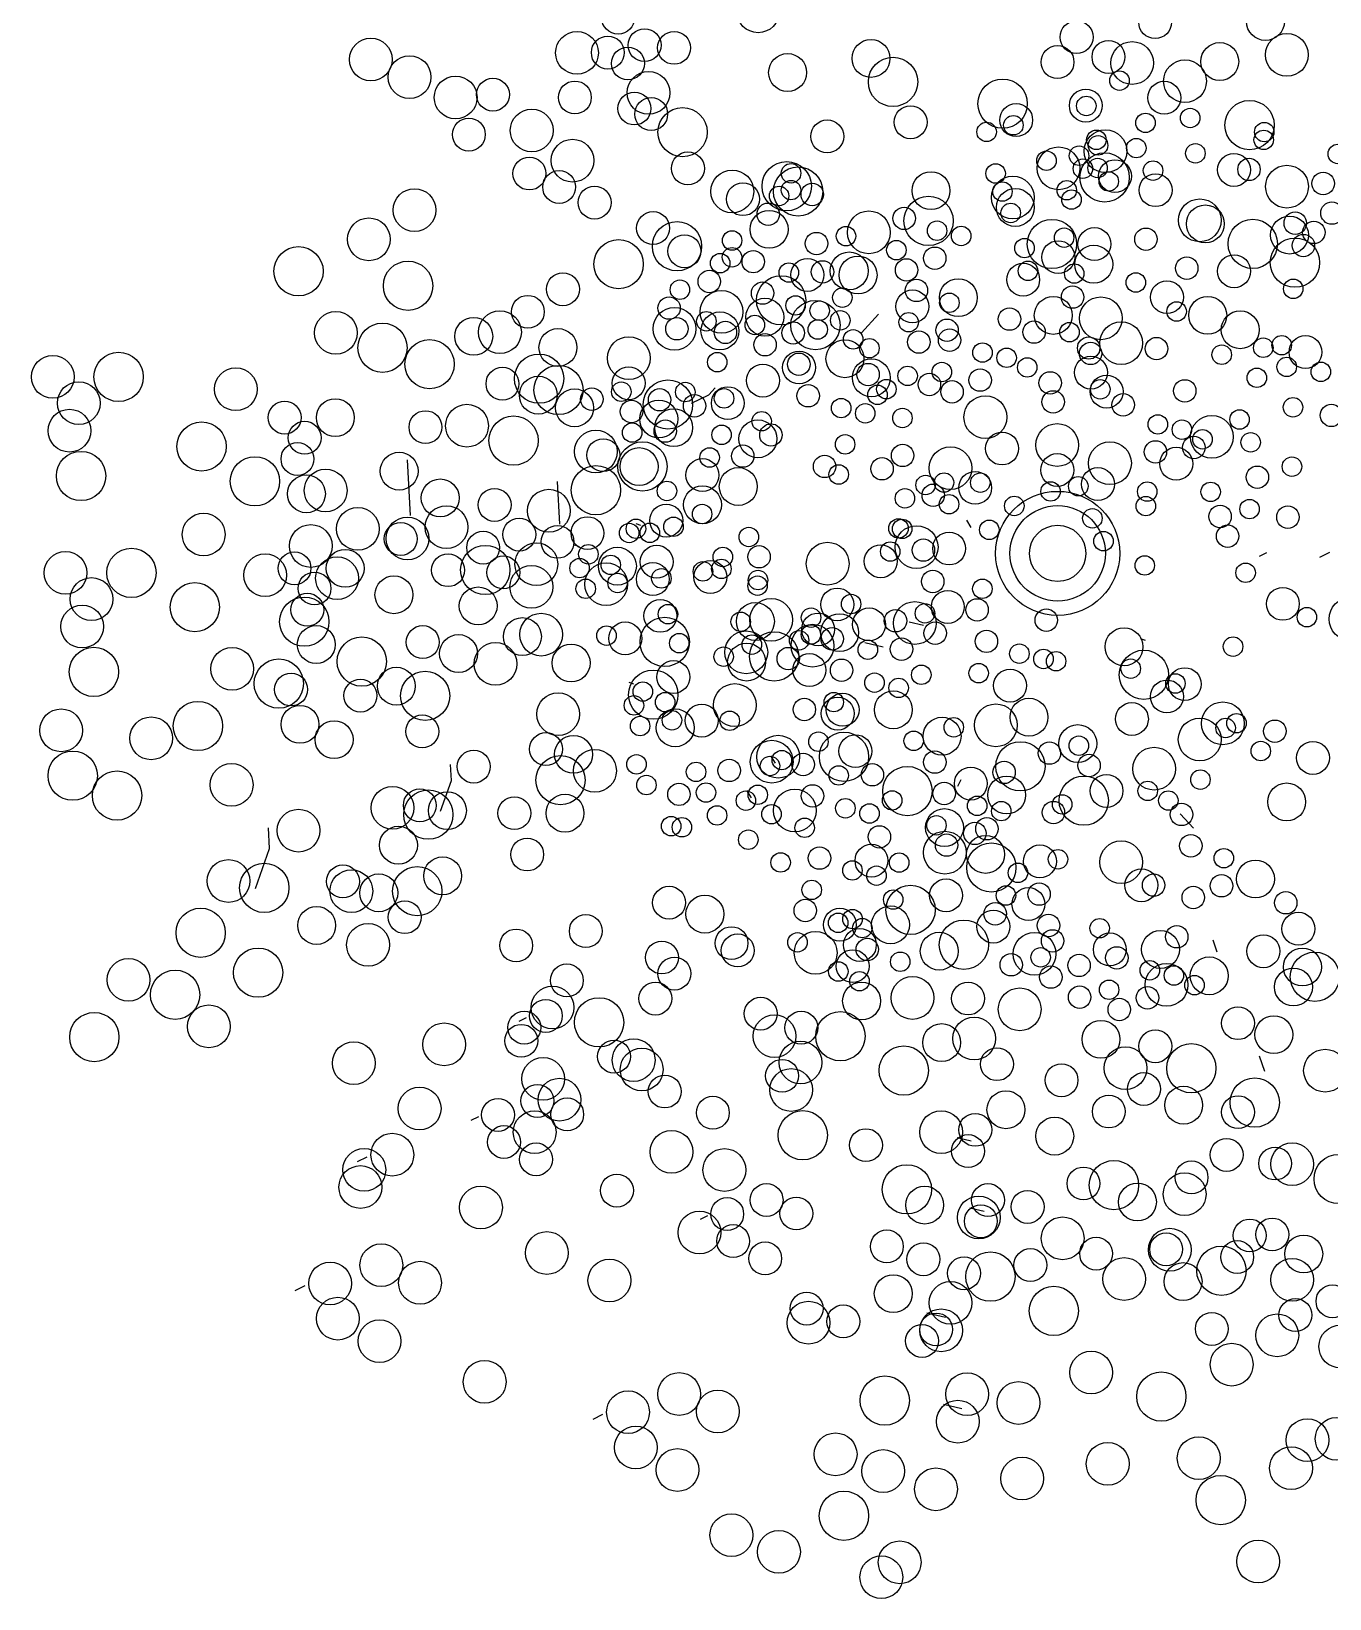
# Model space of a CAD drawing. Header units: millimetres. Extents: x 441156 to 441876, y 4514765 to 4515211.
# Drawn here: x 441412.868 to 441413.804, y 4514833.589 to 4514834.719 of the extents above; entities that cross this region are included whole.
import ezdxf

# ---------------------------------------------------------------- set-up
doc = ezdxf.new("R2010")
doc.units = ezdxf.units.MM
doc.layers.add('01_piscinas', color=254, linetype='Continuous')

msp = doc.modelspace()

# ---------------------------------------------------------------- linework, layer by layer
at = {"layer": '01_piscinas'}
for p, q in [((441413.47854976, 4514834.51508301, 0.00000097), (441413.4663408, 4514834.50153931, 0.00000097)), ((441413.13913479, 4514834.4099253, 0.00000097), (441413.14120832, 4514834.3699182, 0.00000097)), ((441413.24726304, 4514834.3943918, 0.00000097), (441413.24885806, 4514834.36361711, 0.00000097)), ((441413.54546832, 4514834.36127462, 0.00000097), (441413.54216358, 4514834.36657724, 0.00000097)), ((441413.30750021, 4514834.36272229, 0.00000097), (441413.30404901, 4514834.3638715, 0.00000097)), ((441413.26321688, 4514834.3472743, 0.00000097), (441413.25976569, 4514834.3484235, 0.00000097)), ((441413.75824677, 4514834.34306864, 0.00000097), (441413.75274925, 4514834.34031774, 0.00000097)), ((441413.80341364, 4514834.34320519, 0.00000097), (441413.79626687, 4514834.33962902, 0.00000097)), ((441413.51103405, 4514834.29055756, 0.00000097), (441413.50074817, 4514834.29294503, 0.00000097)), ((441413.48203711, 4514834.27494079, 0.00000097), (441413.46866546, 4514834.2780445, 0.00000097)), ((441413.67087467, 4514834.27981022, 0.00000097), (441413.66742348, 4514834.28095942, 0.00000097)), ((441413.30240331, 4514834.24832116, 0.00000097), (441413.29895212, 4514834.24947036, 0.00000097)), ((441413.40436901, 4514834.19134868, 0.00000097), (441413.40106426, 4514834.19665129, 0.00000097)), ((441413.53782568, 4514834.17927792, 0.00000097), (441413.53546963, 4514834.17453231, 0.00000097)), ((441413.38702537, 4514834.16634912, 0.00000097), (441413.38372063, 4514834.17165173, 0.00000097)), ((441413.69593598, 4514834.1549506, 0.00000097), (441413.70555754, 4514834.14462818, 0.00000097)), ((441413.77988268, 4514834.08850329, 0.00000097), (441413.77914641, 4514834.08702029, 0.00000097)), ((441413.71938897, 4514834.06393656, 0.00000097), (441413.72224453, 4514834.05545, 0.00000097)), ((441413.65823527, 4514834.04874805, 0.00000097), (441413.65749901, 4514834.04726505, 0.00000097)), ((441413.22492968, 4514834.00791315, 0.00000097), (441413.21943217, 4514834.00516225, 0.00000097)), ((441413.75289851, 4514833.98033349, 0.00000097), (441413.75661074, 4514833.96930096, 0.00000097)), ((441413.19047117, 4514833.9365336, 0.00000097), (441413.18497365, 4514833.9337827, 0.00000097)), ((441413.54548217, 4514833.91887913, 0.00000097), (441413.53519629, 4514833.9212666, 0.00000097)), ((441413.11010143, 4514833.90750306, 0.00000097), (441413.10295466, 4514833.90392689, 0.00000097)), ((441413.55463109, 4514833.86827856, 0.00000097), (441413.54434521, 4514833.87066604, 0.00000097)), ((441413.35554939, 4514833.86511175, 0.00000097), (441413.35005187, 4514833.86236085, 0.00000097)), ((441413.06530536, 4514833.81470964, 0.00000097), (441413.05815859, 4514833.81113347, 0.00000097)), ((441413.52681967, 4514833.79175883, 0.00000097), (441413.51344802, 4514833.79486254, 0.00000097)), ((441413.27990705, 4514833.72186124, 0.00000097), (441413.27276027, 4514833.71828507, 0.00000097)), ((441413.53871326, 4514833.72597809, 0.00000097), (441413.52534161, 4514833.72908181, 0.00000097))]:
    msp.add_line(p, q, dxfattribs=at)
at = {"layer": '01_piscinas', "elevation": 0.00000097}
for points in [[(441413.34395974, 4514834.45091382), (441413.35646596, 4514834.45685267), (441413.35646596, 4514834.45685267), (441413.361081, 4514834.4619305)], [(441413.1631094, 4514834.15687247), (441413.17095749, 4514834.17891453), (441413.17095749, 4514834.17891453), (441413.17040444, 4514834.1904976)], [(441413.02973506, 4514834.10115018), (441413.03993758, 4514834.12980485), (441413.03993758, 4514834.12980485), (441413.03921862, 4514834.14486284)]]:
    msp.add_lwpolyline(points, dxfattribs=at)
at = {"layer": '01_piscinas'}
for centre, radius in [((441413.39188886, 4514834.73330322, 0.00000097), 0.01541533), ((441413.2910757, 4514834.72875019, 0.00000097), 0.01185795), ((441413.67791383, 4514834.72545272, 0.00000097), 0.01185795), ((441413.75738187, 4514834.72598604, 0.00000097), 0.01366082), ((441413.62133555, 4514834.71472185, 0.00000097), 0.01185795), ((441413.26143173, 4514834.70331348, 0.00000097), 0.01541533), ((441413.28363928, 4514834.70350216, 0.00000097), 0.01185795), ((441413.31015125, 4514834.70887527, 0.00000097), 0.01185795), ((441413.33136662, 4514834.70693385, 0.00000097), 0.01185795), ((441413.7728111, 4514834.70187573, 0.00000097), 0.01541533), ((441413.11293701, 4514834.69850433, 0.00000097), 0.01541533), ((441413.29810269, 4514834.69567065, 0.00000097), 0.01185795), ((441413.47322241, 4514834.69933377, 0.00000097), 0.01366082), ((441413.60757751, 4514834.69671522, 0.00000097), 0.01185795), ((441413.64429746, 4514834.70037944, 0.00000097), 0.01185795), ((441413.6613828, 4514834.69602473, 0.00000097), 0.01541533), ((441413.72444848, 4514834.69707356, 0.00000097), 0.01366082), ((441413.14083685, 4514834.68587937, 0.00000097), 0.01541533), ((441413.41315571, 4514834.68914155, 0.00000097), 0.01366082), ((441413.48908146, 4514834.68239808, 0.00000097), 0.01775907), ((441413.69941928, 4514834.68287504, 0.00000097), 0.01541533), ((441413.17400755, 4514834.67122773, 0.00000097), 0.01541533), ((441413.20088534, 4514834.67321517, 0.00000097), 0.01185795), ((441413.25989888, 4514834.67117212, 0.00000097), 0.01185795), ((441413.31298826, 4514834.67444551, 0.00000097), 0.01541533), ((441413.56804919, 4514834.66671326, 0.00000097), 0.01775907), ((441413.65226207, 4514834.68332035, 0.00000097), 0.00701654), ((441413.68449006, 4514834.67097948, 0.00000097), 0.01185795), ((441413.30279701, 4514834.66321778, 0.00000097), 0.01185795), ((441413.31488262, 4514834.6592194, 0.00000097), 0.01185795), ((441413.62797733, 4514834.66530436, 0.00000097), 0.01185795), ((441413.62832231, 4514834.6650784, 0.00000097), 0.00701654), ((441413.74595294, 4514834.65127442, 0.00000097), 0.01775907), ((441413.22881061, 4514834.64734478, 0.00000097), 0.01541533), ((441413.33747463, 4514834.64618098, 0.00000097), 0.01775907), ((441413.50175594, 4514834.65333627, 0.00000097), 0.01185795), ((441413.57781901, 4514834.65491571, 0.00000097), 0.01185795), ((441413.57580651, 4514834.65114921, 0.00000097), 0.00701654), ((441413.67099327, 4514834.65287057, 0.00000097), 0.00701654), ((441413.7031152, 4514834.65638175, 0.00000097), 0.00701654), ((441413.18351976, 4514834.64443382, 0.00000097), 0.01185795), ((441413.44168924, 4514834.64314404, 0.00000097), 0.01185795), ((441413.55649833, 4514834.64637278, 0.00000097), 0.00701654), ((441413.64210236, 4514834.63240695, 0.00000097), 0.01541533), ((441413.63558972, 4514834.64064705, 0.00000097), 0.00701654), ((441413.75612399, 4514834.64062156, 0.00000097), 0.00701654), ((441413.75651502, 4514834.64624048, 0.00000097), 0.00701654), ((441413.25817081, 4514834.62565582, 0.00000097), 0.01541533), ((441413.60824441, 4514834.62012895, 0.00000097), 0.01541533), ((441413.62310355, 4514834.6291967, 0.00000097), 0.00701654), ((441413.63677894, 4514834.6366492, 0.00000097), 0.00701654), ((441413.66431084, 4514834.63468516, 0.00000097), 0.00701654), ((441413.70689123, 4514834.63091184, 0.00000097), 0.00701654), ((441413.80952381, 4514834.63048029, 0.00000097), 0.00701654), ((441413.2271109, 4514834.61637567, 0.00000097), 0.01185795), ((441413.3413376, 4514834.62007501, 0.00000097), 0.01185795), ((441413.41248181, 4514834.60722147, 0.00000097), 0.01775907), ((441413.59964333, 4514834.62560274, 0.00000097), 0.00701654), ((441413.62587838, 4514834.61986837, 0.00000097), 0.00701654), ((441413.64153025, 4514834.61352011, 0.00000097), 0.01775907), ((441413.63644447, 4514834.62035207, 0.00000097), 0.00701654), ((441413.64899227, 4514834.61446828, 0.00000097), 0.01185795), ((441413.67639373, 4514834.6184554, 0.00000097), 0.00701654), ((441413.73470635, 4514834.61896905, 0.00000097), 0.01185795), ((441413.74552652, 4514834.61933752, 0.00000097), 0.00808333), ((441413.24857232, 4514834.60666416, 0.00000097), 0.01185795), ((441413.3732949, 4514834.60344858, 0.00000097), 0.01541533), ((441413.42074308, 4514834.60340391, 0.00000097), 0.01775907), ((441413.41563241, 4514834.61653619, 0.00000097), 0.00701654), ((441413.51645278, 4514834.60398624, 0.00000097), 0.01366082), ((441413.56299744, 4514834.61639426, 0.00000097), 0.00701654), ((441413.57539913, 4514834.59902934, 0.00000097), 0.01541533), ((441413.64450882, 4514834.61066312, 0.00000097), 0.00701654), ((441413.6782511, 4514834.60435314, 0.00000097), 0.01185795), ((441413.77287778, 4514834.60691167, 0.00000097), 0.01541533), ((441413.79892634, 4514834.60919626, 0.00000097), 0.00808333), ((441413.14436187, 4514834.59003491, 0.00000097), 0.01541533), ((441413.27408824, 4514834.59539367, 0.00000097), 0.01185795), ((441413.38099647, 4514834.59786888, 0.00000097), 0.01185795), ((441413.40701971, 4514834.60019415, 0.00000097), 0.00701654), ((441413.4155786, 4514834.60442185, 0.00000097), 0.00701654), ((441413.43088928, 4514834.60125056, 0.00000097), 0.00808333), ((441413.56791368, 4514834.60335131, 0.00000097), 0.00701654), ((441413.57719719, 4514834.591921, 0.00000097), 0.01366082), ((441413.61426403, 4514834.60432574, 0.00000097), 0.00701654), ((441413.61764778, 4514834.5975961, 0.00000097), 0.00701654), ((441413.3992012, 4514834.58698943, 0.00000097), 0.00808333), ((441413.4971166, 4514834.58404904, 0.00000097), 0.00808333), ((441413.51468813, 4514834.58218876, 0.00000097), 0.01775907), ((441413.57387405, 4514834.58795964, 0.00000097), 0.00701654), ((441413.71006279, 4514834.5826377, 0.00000097), 0.01541533), ((441413.71404623, 4514834.58004497, 0.00000097), 0.01366082), ((441413.80526881, 4514834.58787435, 0.00000097), 0.00808333), ((441413.1115166, 4514834.5689353, 0.00000097), 0.01541533), ((441413.31624444, 4514834.57702217, 0.00000097), 0.01185795), ((441413.33347273, 4514834.56393163, 0.00000097), 0.01775907), ((441413.39983214, 4514834.57612694, 0.00000097), 0.01366082), ((441413.47169215, 4514834.57395572, 0.00000097), 0.01541533), ((441413.52083835, 4514834.57514949, 0.00000097), 0.00701654), ((441413.60359229, 4514834.5655624, 0.00000097), 0.01775907), ((441413.74822407, 4514834.56565736, 0.00000097), 0.01775907), ((441413.77471606, 4514834.57201385, 0.00000097), 0.01366082), ((441413.77884593, 4514834.58059621, 0.00000097), 0.00808333), ((441413.79222704, 4514834.57393933, 0.00000097), 0.00808333), ((441413.29143076, 4514834.55104539, 0.00000097), 0.01775907), ((441413.33882921, 4514834.56033835, 0.00000097), 0.01185795), ((441413.37315185, 4514834.56811438, 0.00000097), 0.00701654), ((441413.4339932, 4514834.56587688, 0.00000097), 0.00808333), ((441413.45520577, 4514834.57121979, 0.00000097), 0.00701654), ((441413.49150419, 4514834.56110505, 0.00000097), 0.00701654), ((441413.53820057, 4514834.57136913, 0.00000097), 0.00701654), ((441413.58382573, 4514834.56263446, 0.00000097), 0.00701654), ((441413.60811659, 4514834.55608691, 0.00000097), 0.01185795), ((441413.61233845, 4514834.57014891, 0.00000097), 0.00701654), ((441413.63416116, 4514834.56553153, 0.00000097), 0.01185795), ((441413.67128548, 4514834.56899763, 0.00000097), 0.00808333), ((441413.77864256, 4514834.55212239, 0.00000097), 0.01775907), ((441413.78468711, 4514834.56444381, 0.00000097), 0.00808333), ((441413.06083897, 4514834.54590882, 0.00000097), 0.01775907), ((441413.36453916, 4514834.55177235, 0.00000097), 0.00701654), ((441413.37309805, 4514834.55600005, 0.00000097), 0.00701654), ((441413.38840873, 4514834.55282876, 0.00000097), 0.00808333), ((441413.45752997, 4514834.54615808, 0.00000097), 0.01366082), ((441413.4638848, 4514834.5432215, 0.00000097), 0.01366082), ((441413.51914097, 4514834.55530412, 0.00000097), 0.00808333), ((441413.63372109, 4514834.55100319, 0.00000097), 0.01366082), ((441413.70068226, 4514834.54812983, 0.00000097), 0.00808333), ((441413.73475764, 4514834.54591977, 0.00000097), 0.01185795), ((441413.13970975, 4514834.53546836, 0.00000097), 0.01775907), ((441413.25128387, 4514834.53293765, 0.00000097), 0.01185795), ((441413.35672065, 4514834.53856762, 0.00000097), 0.00808333), ((441413.41403694, 4514834.54496928, 0.00000097), 0.00701654), ((441413.4273862, 4514834.54325586, 0.00000097), 0.01185795), ((441413.4382879, 4514834.54542441, 0.00000097), 0.00808333), ((441413.49885336, 4514834.54685176, 0.00000097), 0.00808333), ((441413.58285099, 4514834.53985644, 0.00000097), 0.01185795), ((441413.58629472, 4514834.54620424, 0.00000097), 0.00701654), ((441413.61964079, 4514834.54426419, 0.00000097), 0.00701654), ((441413.66397845, 4514834.53781337, 0.00000097), 0.00701654), ((441413.335566, 4514834.53261061, 0.00000097), 0.00701654), ((441413.3951476, 4514834.53017423, 0.00000097), 0.00808333), ((441413.40847991, 4514834.52497212, 0.00000097), 0.01775907), ((441413.4525674, 4514834.52693645, 0.00000097), 0.00701654), ((441413.50595635, 4514834.53211731, 0.00000097), 0.00808333), ((441413.53615022, 4514834.52690215, 0.00000097), 0.01366082), ((441413.61842478, 4514834.52728626, 0.00000097), 0.00808333), ((441413.68643842, 4514834.52724749, 0.00000097), 0.01185795), ((441413.77738008, 4514834.53325955, 0.00000097), 0.00701654), ((441413.22601828, 4514834.51670718, 0.00000097), 0.01185795), ((441413.32774749, 4514834.51940588, 0.00000097), 0.00808333), ((441413.36548393, 4514834.51673908, 0.00000097), 0.01541533), ((441413.39675376, 4514834.51285821, 0.00000097), 0.01366082), ((441413.41886935, 4514834.52127468, 0.00000097), 0.00701654), ((441413.43318208, 4514834.50711117, 0.00000097), 0.01775907), ((441413.43623157, 4514834.51749433, 0.00000097), 0.00701654), ((441413.50307639, 4514834.52056905, 0.00000097), 0.01185795), ((441413.5296781, 4514834.52321776, 0.00000097), 0.00701654), ((441413.60453803, 4514834.51411264, 0.00000097), 0.01366082), ((441413.63881921, 4514834.51200688, 0.00000097), 0.01541533), ((441413.69337523, 4514834.51694557, 0.00000097), 0.00701654), ((441413.71579325, 4514834.51418569, 0.00000097), 0.01366082), ((441413.08776381, 4514834.50154606, 0.00000097), 0.01541533), ((441413.18703548, 4514834.4989945, 0.00000097), 0.01366082), ((441413.20592592, 4514834.50199133, 0.00000097), 0.01541533), ((441413.33162598, 4514834.50446107, 0.00000097), 0.01541533), ((441413.33341039, 4514834.50451516, 0.00000097), 0.00808333), ((441413.35462296, 4514834.50985808, 0.00000097), 0.00701654), ((441413.36441379, 4514834.50294571, 0.00000097), 0.01366082), ((441413.38953519, 4514834.50723024, 0.00000097), 0.00701654), ((441413.43486062, 4514834.50393836, 0.00000097), 0.00701654), ((441413.45108047, 4514834.5105488, 0.00000097), 0.00701654), ((441413.50034394, 4514834.50917332, 0.00000097), 0.00701654), ((441413.52798073, 4514834.50337239, 0.00000097), 0.00808333), ((441413.57298603, 4514834.51148604, 0.00000097), 0.00808333), ((441413.73919209, 4514834.50377418, 0.00000097), 0.01366082), ((441413.12132352, 4514834.49082041, 0.00000097), 0.01775907), ((441413.24770532, 4514834.49096338, 0.00000097), 0.01366082), ((441413.36832263, 4514834.50188732, 0.00000097), 0.00808333), ((441413.39688436, 4514834.49297695, 0.00000097), 0.00808333), ((441413.41717198, 4514834.50142932, 0.00000097), 0.00808333), ((441413.4604, 4514834.4968262, 0.00000097), 0.00701654), ((441413.50769311, 4514834.49492003, 0.00000097), 0.00808333), ((441413.52984572, 4514834.49623585, 0.00000097), 0.00808333), ((441413.59066473, 4514834.50210224, 0.00000097), 0.00808333), ((441413.61620011, 4514834.502004, 0.00000097), 0.00701654), ((441413.65346473, 4514834.49414884, 0.00000097), 0.01541533), ((441413.76909222, 4514834.49259682, 0.00000097), 0.00701654), ((441413.15524829, 4514834.47896484, 0.00000097), 0.01775907), ((441413.29878071, 4514834.48336147, 0.00000097), 0.01541533), ((441413.42137776, 4514834.47655625, 0.00000097), 0.01185795), ((441413.45445159, 4514834.48288935, 0.00000097), 0.01366082), ((441413.47206415, 4514834.49042874, 0.00000097), 0.00701654), ((441413.55356747, 4514834.48733631, 0.00000097), 0.00701654), ((441413.57092969, 4514834.48355595, 0.00000097), 0.00701654), ((441413.63002676, 4514834.49060596, 0.00000097), 0.00808333), ((441413.63145698, 4514834.48671838, 0.00000097), 0.00808333), ((441413.67887611, 4514834.49014795, 0.00000097), 0.00808333), ((441413.72586135, 4514834.48578115, 0.00000097), 0.00701654), ((441413.75580168, 4514834.49081918, 0.00000097), 0.00701654), ((441413.78621692, 4514834.4876613, 0.00000097), 0.01185795), ((441412.88378294, 4514834.46979124, 0.00000097), 0.01541533), ((441412.93123113, 4514834.46974657, 0.00000097), 0.01775907), ((441413.23411907, 4514834.46852439, 0.00000097), 0.01775907), ((441413.24810308, 4514834.46033498, 0.00000097), 0.01775907), ((441413.29864083, 4514834.46521182, 0.00000097), 0.01185795), ((441413.36246538, 4514834.48042755, 0.00000097), 0.00701654), ((441413.39533318, 4514834.46711162, 0.00000097), 0.01185795), ((441413.42124718, 4514834.47885612, 0.00000097), 0.00808333), ((441413.47345326, 4514834.46915016, 0.00000097), 0.01366082), ((441413.47112636, 4514834.47145178, 0.00000097), 0.00808333), ((441413.49959462, 4514834.47048405, 0.00000097), 0.00701654), ((441413.52423331, 4514834.47329187, 0.00000097), 0.00701654), ((441413.58577859, 4514834.47661042, 0.00000097), 0.00701654), ((441413.63163567, 4514834.47291609, 0.00000097), 0.01185795), ((441413.77269867, 4514834.47698845, 0.00000097), 0.00701654), ((441413.79725479, 4514834.47341397, 0.00000097), 0.00701654), ((441412.90251913, 4514834.45088787, 0.00000097), 0.01541533), ((441413.01566032, 4514834.46086936, 0.00000097), 0.01541533), ((441413.2077469, 4514834.4648693, 0.00000097), 0.01185795), ((441413.23356206, 4514834.4566188, 0.00000097), 0.01366082), ((441413.29333558, 4514834.45909515, 0.00000097), 0.00701654), ((441413.32697386, 4514834.44989453, 0.00000097), 0.01775907), ((441413.33943047, 4514834.4588594, 0.00000097), 0.00701654), ((441413.48428937, 4514834.46094474, 0.00000097), 0.00701654), ((441413.51527848, 4514834.46430861, 0.00000097), 0.00808333), ((441413.53158248, 4514834.45903858, 0.00000097), 0.00808333), ((441413.5518701, 4514834.46749094, 0.00000097), 0.00808333), ((441413.60226671, 4514834.46542193, 0.00000097), 0.00808333), ((441413.64290145, 4514834.45917914, 0.00000097), 0.01185795), ((441413.63837706, 4514834.46084243, 0.00000097), 0.00701654), ((441413.69924379, 4514834.45968393, 0.00000097), 0.00808333), ((441413.75119459, 4514834.46914126, 0.00000097), 0.00701654), ((441413.25965804, 4514834.44749914, 0.00000097), 0.01366082), ((441413.27212301, 4514834.45375223, 0.00000097), 0.00808333), ((441413.32097236, 4514834.45329422, 0.00000097), 0.00808333), ((441413.34614268, 4514834.44896087, 0.00000097), 0.00808333), ((441413.37006759, 4514834.45088116, 0.00000097), 0.01185795), ((441413.36735524, 4514834.45430379, 0.00000097), 0.00701654), ((441413.42798606, 4514834.4562016, 0.00000097), 0.00808333), ((441413.47790121, 4514834.4568687, 0.00000097), 0.00701654), ((441413.55561737, 4514834.44083042, 0.00000097), 0.01541533), ((441413.60446856, 4514834.45172295, 0.00000097), 0.00808333), ((441413.65486517, 4514834.44965394, 0.00000097), 0.00808333), ((441413.77721438, 4514834.44787048, 0.00000097), 0.00701654), ((441412.89579057, 4514834.43102373, 0.00000097), 0.01541533), ((441413.05083854, 4514834.44044252, 0.00000097), 0.01185795), ((441413.08733714, 4514834.44040816, 0.00000097), 0.01366082), ((441413.15228268, 4514834.43357954, 0.00000097), 0.01185795), ((441413.18217313, 4514834.43460208, 0.00000097), 0.01541533), ((441413.30068474, 4514834.44484186, 0.00000097), 0.00808333), ((441413.32032787, 4514834.43946802, 0.00000097), 0.01366082), ((441413.3310848, 4514834.43316847, 0.00000097), 0.01366082), ((441413.39444887, 4514834.43781321, 0.00000097), 0.00701654), ((441413.45170781, 4514834.44730205, 0.00000097), 0.00701654), ((441413.46907002, 4514834.44352169, 0.00000097), 0.00701654), ((441413.49585993, 4514834.44015887, 0.00000097), 0.00701654), ((441413.73871723, 4514834.43907834, 0.00000097), 0.00701654), ((441413.80485117, 4514834.44206955, 0.00000097), 0.00808333), ((441412.99100662, 4514834.41961506, 0.00000097), 0.01775907), ((441413.06525099, 4514834.42590147, 0.00000097), 0.01185795), ((441413.21573285, 4514834.42387643, 0.00000097), 0.01775907), ((441413.301178, 4514834.42966462, 0.00000097), 0.00701654), ((441413.32504757, 4514834.43072103, 0.00000097), 0.00808333), ((441413.36557856, 4514834.4280166, 0.00000097), 0.00701654), ((441413.39175463, 4514834.42513736, 0.00000097), 0.01366082), ((441413.40116108, 4514834.42791469, 0.00000097), 0.00808333), ((441413.6073176, 4514834.42068428, 0.00000097), 0.01541533), ((441413.67982523, 4514834.4355342, 0.00000097), 0.00701654), ((441413.69718745, 4514834.43175385, 0.00000097), 0.00701654), ((441413.71874591, 4514834.42653528, 0.00000097), 0.01541533), ((441413.71203636, 4514834.42480832, 0.00000097), 0.00701654), ((441413.06007517, 4514834.41062136, 0.00000097), 0.01185795), ((441413.27502792, 4514834.41597222, 0.00000097), 0.01541533), ((441413.28036946, 4514834.41337394, 0.00000097), 0.01185795), ((441413.30858763, 4514834.40524657, 0.00000097), 0.01775907), ((441413.38083543, 4514834.41273097, 0.00000097), 0.00808333), ((441413.454577, 4514834.42113377, 0.00000097), 0.00701654), ((441413.49602755, 4514834.41317697, 0.00000097), 0.00808333), ((441413.56763426, 4514834.41816497, 0.00000097), 0.01185795), ((441413.64535408, 4514834.4075346, 0.00000097), 0.01541533), ((441413.67812786, 4514834.41568883, 0.00000097), 0.00808333), ((441413.70577347, 4514834.4189137, 0.00000097), 0.00808333), ((441413.74672707, 4514834.42260401, 0.00000097), 0.00701654), ((441412.90415812, 4514834.39836384, 0.00000097), 0.01775907), ((441413.02945167, 4514834.39451375, 0.00000097), 0.01775907), ((441413.13331829, 4514834.40184546, 0.00000097), 0.01366082), ((441413.30618462, 4514834.40512344, 0.00000097), 0.01366082), ((441413.35179621, 4514834.39904328, 0.00000097), 0.01185795), ((441413.35696586, 4514834.41167456, 0.00000097), 0.00701654), ((441413.43980673, 4514834.40526218, 0.00000097), 0.00808333), ((441413.48115243, 4514834.40358299, 0.00000097), 0.00808333), ((441413.53045733, 4514834.40398692, 0.00000097), 0.01541533), ((441413.60740366, 4514834.40266794, 0.00000097), 0.01185795), ((441413.69311774, 4514834.40716871, 0.00000097), 0.01185795), ((441413.7764637, 4514834.40509817, 0.00000097), 0.00701654), ((441413.06651175, 4514834.38549837, 0.00000097), 0.01366082), ((441413.08035638, 4514834.38797585, 0.00000097), 0.01541533), ((441413.27507209, 4514834.38810515, 0.00000097), 0.01775907), ((441413.37761138, 4514834.39079278, 0.00000097), 0.01366082), ((441413.44996992, 4514834.39945585, 0.00000097), 0.00701654), ((441413.51253458, 4514834.39185128, 0.00000097), 0.00701654), ((441413.52582512, 4514834.39362892, 0.00000097), 0.00701654), ((441413.54828037, 4514834.38982381, 0.00000097), 0.01185795), ((441413.55196042, 4514834.39355154, 0.00000097), 0.00701654), ((441413.62254196, 4514834.39098449, 0.00000097), 0.00701654), ((441413.63666249, 4514834.3925528, 0.00000097), 0.01185795), ((441413.75153329, 4514834.39745641, 0.00000097), 0.00808333), ((441413.16289141, 4514834.38253676, 0.00000097), 0.01366082), ((441413.20204887, 4514834.3775076, 0.00000097), 0.01185795), ((441413.24111337, 4514834.3733337, 0.00000097), 0.01541533), ((441413.32622987, 4514834.38757074, 0.00000097), 0.00701654), ((441413.35183019, 4514834.37760707, 0.00000097), 0.01366082), ((441413.49765946, 4514834.3822573, 0.00000097), 0.00701654), ((441413.51805192, 4514834.38443206, 0.00000097), 0.00808333), ((441413.60769053, 4514834.34261346, 0.00000097), 0.0446896), ((441413.60258605, 4514834.38722416, 0.00000097), 0.00701654), ((441413.67222878, 4514834.38711411, 0.00000097), 0.00701654), ((441413.7178912, 4514834.38691689, 0.00000097), 0.00701654), ((441413.10350484, 4514834.36020744, 0.00000097), 0.01541533), ((441413.16736006, 4514834.3615491, 0.00000097), 0.01541533), ((441413.3257081, 4514834.36624441, 0.00000097), 0.01185795), ((441413.35156311, 4514834.37093085, 0.00000097), 0.00701654), ((441413.52943158, 4514834.37802056, 0.00000097), 0.00701654), ((441413.5764426, 4514834.37677396, 0.00000097), 0.00701654), ((441413.60769053, 4514834.34261346, 0.00000097), 0.03437661), ((441413.67119483, 4514834.37665281, 0.00000097), 0.00701654), ((441413.72470832, 4514834.36916951, 0.00000097), 0.00808333), ((441413.74592088, 4514834.37451242, 0.00000097), 0.00701654), ((441413.77355767, 4514834.3687115, 0.00000097), 0.00808333), ((441412.99248452, 4514834.3561325, 0.00000097), 0.01541533), ((441413.13445514, 4514834.35301272, 0.00000097), 0.01185795), ((441413.1393011, 4514834.3533672, 0.00000097), 0.01541533), ((441413.21985538, 4514834.35614729, 0.00000097), 0.01185795), ((441413.26897478, 4514834.35717933, 0.00000097), 0.01185795), ((441413.29901863, 4514834.35728077, 0.00000097), 0.00701654), ((441413.30389701, 4514834.36034213, 0.00000097), 0.00701654), ((441413.31392581, 4514834.357381, 0.00000097), 0.00701654), ((441413.33096365, 4514834.36176002, 0.00000097), 0.00701654), ((441413.49305237, 4514834.36057938, 0.00000097), 0.00701654), ((441413.49570125, 4514834.36024812, 0.00000097), 0.00701654), ((441413.55841421, 4514834.35956516, 0.00000097), 0.00701654), ((441413.63269768, 4514834.36786066, 0.00000097), 0.00701654), ((441413.06964689, 4514834.34792944, 0.00000097), 0.01541533), ((441413.19381081, 4514834.34670267, 0.00000097), 0.01185795), ((441413.24739097, 4514834.35088557, 0.00000097), 0.01185795), ((441413.38521953, 4514834.35439388, 0.00000097), 0.00701654), ((441413.50607764, 4514834.34713818, 0.00000097), 0.01541533), ((441413.51095812, 4514834.3449625, 0.00000097), 0.00808333), ((441413.52952677, 4514834.34609402, 0.00000097), 0.01185795), ((441413.60769053, 4514834.34261346, 0.00000097), 0.02034119), ((441413.64070752, 4514834.35138634, 0.00000097), 0.00701654), ((441413.7301423, 4514834.35502304, 0.00000097), 0.00808333), ((441412.89301276, 4514834.32857319, 0.00000097), 0.01541533), ((441412.94046094, 4514834.32852853, 0.00000097), 0.01775907), ((441413.03680162, 4514834.32682983, 0.00000097), 0.01541533), ((441413.0579384, 4514834.33181325, 0.00000097), 0.01185795), ((441413.094437, 4514834.3317789, 0.00000097), 0.01366082), ((441413.16854521, 4514834.33047221, 0.00000097), 0.01185795), ((441413.19538415, 4514834.33061125, 0.00000097), 0.01775907), ((441413.23215589, 4514834.33473734, 0.00000097), 0.01541533), ((441413.26964248, 4514834.341933, 0.00000097), 0.00701654), ((441413.29053178, 4514834.33338099, 0.00000097), 0.01366082), ((441413.31881773, 4514834.33655491, 0.00000097), 0.01185795), ((441413.36650102, 4514834.34001412, 0.00000097), 0.00701654), ((441413.39256869, 4514834.34014059, 0.00000097), 0.00808333), ((441413.44198004, 4514834.33516899, 0.00000097), 0.01541533), ((441413.48022093, 4514834.33688694, 0.00000097), 0.01185795), ((441413.48708855, 4514834.34390609, 0.00000097), 0.00701654), ((441413.08857649, 4514834.32474028, 0.00000097), 0.01541533), ((441413.20837204, 4514834.32886486, 0.00000097), 0.01185795), ((441413.22856398, 4514834.31848107, 0.00000097), 0.01541533), ((441413.26328396, 4514834.33196908, 0.00000097), 0.00701654), ((441413.28242204, 4514834.32042123, 0.00000097), 0.01541533), ((441413.28573886, 4514834.33429697, 0.00000097), 0.00701654), ((441413.31605472, 4514834.32405008, 0.00000097), 0.01185795), ((441413.3222177, 4514834.32456613, 0.00000097), 0.00701654), ((441413.35215803, 4514834.32960416, 0.00000097), 0.00701654), ((441413.357484, 4514834.32554251, 0.00000097), 0.01185795), ((441413.36544857, 4514834.33138179, 0.00000097), 0.00701654), ((441413.39183427, 4514834.32337424, 0.00000097), 0.00701654), ((441413.517697, 4514834.32230797, 0.00000097), 0.00808333), ((441413.67044415, 4514834.33388049, 0.00000097), 0.00701654), ((441413.74307605, 4514834.32860582, 0.00000097), 0.00701654), ((441412.91174895, 4514834.30966982, 0.00000097), 0.01541533), ((441412.98612399, 4514834.30380334, 0.00000097), 0.01775907), ((441413.07235085, 4514834.3172722, 0.00000097), 0.01185795), ((441413.12956242, 4514834.31275952, 0.00000097), 0.01366082), ((441413.26771047, 4514834.31708817, 0.00000097), 0.00701654), ((441413.2906551, 4514834.32125402, 0.00000097), 0.00701654), ((441413.39149699, 4514834.31930625, 0.00000097), 0.00701654), ((441413.55346272, 4514834.31705873, 0.00000097), 0.00701654), ((441413.06499477, 4514834.29336289, 0.00000097), 0.01775907), ((441413.06717503, 4514834.30199209, 0.00000097), 0.01185795), ((441413.19023225, 4514834.30472841, 0.00000097), 0.01366082), ((441413.32145118, 4514834.2975469, 0.00000097), 0.01185795), ((441413.40125829, 4514834.29468765, 0.00000097), 0.01541533), ((441413.4488965, 4514834.30574745, 0.00000097), 0.01185795), ((441413.45890099, 4514834.30605519, 0.00000097), 0.00701654), ((441413.5048044, 4514834.29239673, 0.00000097), 0.01541533), ((441413.52854735, 4514834.3039852, 0.00000097), 0.01185795), ((441413.54963847, 4514834.30184184, 0.00000097), 0.00808333), ((441413.76990633, 4514834.30620789, 0.00000097), 0.01185795), ((441413.81857107, 4514834.29528622, 0.00000097), 0.01541533), ((441412.90502039, 4514834.28980568, 0.00000097), 0.01541533), ((441413.22207737, 4514834.28262312, 0.00000097), 0.01366082), ((441413.23557937, 4514834.28402693, 0.00000097), 0.01541533), ((441413.32459919, 4514834.27876489, 0.00000097), 0.01775907), ((441413.32695149, 4514834.29875541, 0.00000097), 0.00701654), ((441413.37935691, 4514834.29331131, 0.00000097), 0.00701654), ((441413.38992796, 4514834.29349917, 0.00000097), 0.01366082), ((441413.43003067, 4514834.29625857, 0.00000097), 0.00701654), ((441413.43513846, 4514834.28774082, 0.00000097), 0.01185795), ((441413.4505978, 4514834.28546805, 0.00000097), 0.01366082), ((441413.47185841, 4514834.29140504, 0.00000097), 0.01185795), ((441413.49087202, 4514834.29402107, 0.00000097), 0.00808333), ((441413.51208458, 4514834.29936398, 0.00000097), 0.00701654), ((441413.59951765, 4514834.29443749, 0.00000097), 0.00808333), ((441413.78722025, 4514834.2965867, 0.00000097), 0.00701654), ((441413.07361161, 4514834.2768691, 0.00000097), 0.01366082), ((441413.15027384, 4514834.27863432, 0.00000097), 0.01185795), ((441413.28266817, 4514834.28330742, 0.00000097), 0.00701654), ((441413.29618558, 4514834.28131643, 0.00000097), 0.01185795), ((441413.38337284, 4514834.27127903, 0.00000097), 0.01541533), ((441413.40346998, 4514834.26832443, 0.00000097), 0.01775907), ((441413.42141798, 4514834.27991654, 0.00000097), 0.00701654), ((441413.43110877, 4514834.27604252, 0.00000097), 0.01541533), ((441413.42997687, 4514834.28414424, 0.00000097), 0.00701654), ((441413.44528755, 4514834.28097295, 0.00000097), 0.00808333), ((441413.51943375, 4514834.2851107, 0.00000097), 0.00808333), ((441413.55637735, 4514834.27918731, 0.00000097), 0.00808333), ((441413.65549463, 4514834.275276, 0.00000097), 0.01366082), ((441412.91338794, 4514834.2571458, 0.00000097), 0.01775907), ((441413.01304883, 4514834.25944059, 0.00000097), 0.01541533), ((441413.10639343, 4514834.26462602, 0.00000097), 0.01775907), ((441413.176089, 4514834.27038383, 0.00000097), 0.01366082), ((441413.2027341, 4514834.26292732, 0.00000097), 0.01541533), ((441413.25720279, 4514834.26360375, 0.00000097), 0.01366082), ((441413.33507359, 4514834.27786332, 0.00000097), 0.00701654), ((441413.36707536, 4514834.26812425, 0.00000097), 0.00701654), ((441413.38361694, 4514834.26425834, 0.00000097), 0.01366082), ((441413.38736675, 4514834.27683699, 0.00000097), 0.00701654), ((441413.41359946, 4514834.26671182, 0.00000097), 0.00808333), ((441413.47091576, 4514834.27311347, 0.00000097), 0.00701654), ((441413.49516672, 4514834.2735686, 0.00000097), 0.00808333), ((441413.5800991, 4514834.27028776, 0.00000097), 0.00701654), ((441413.73403145, 4514834.27538844, 0.00000097), 0.00701654), ((441413.04660854, 4514834.24871494, 0.00000097), 0.01775907), ((441413.33088567, 4514834.25347379, 0.00000097), 0.01185795), ((441413.42882744, 4514834.25849999, 0.00000097), 0.01185795), ((441413.45202642, 4514834.25831842, 0.00000097), 0.00808333), ((441413.55076493, 4514834.25624332, 0.00000097), 0.00701654), ((441413.59746131, 4514834.26650741, 0.00000097), 0.00701654), ((441413.60656567, 4514834.26485244, 0.00000097), 0.00701654), ((441413.66983586, 4514834.25507477, 0.00000097), 0.01775907), ((441413.66033033, 4514834.25950901, 0.00000097), 0.00701654), ((441413.05545029, 4514834.24447038, 0.00000097), 0.01185795), ((441413.10541306, 4514834.24005414, 0.00000097), 0.01185795), ((441413.13130945, 4514834.24690025, 0.00000097), 0.01366082), ((441413.15205647, 4514834.23990084, 0.00000097), 0.01775907), ((441413.31639487, 4514834.24075181, 0.00000097), 0.01775907), ((441413.47574817, 4514834.24941887, 0.00000097), 0.00701654), ((441413.49311038, 4514834.24563852, 0.00000097), 0.00701654), ((441413.50944622, 4514834.25508064, 0.00000097), 0.00701654), ((441413.5734259, 4514834.24727249, 0.00000097), 0.01185795), ((441413.68641403, 4514834.23944191, 0.00000097), 0.01185795), ((441413.69254146, 4514834.24878313, 0.00000097), 0.00701654), ((441413.69927154, 4514834.248344, 0.00000097), 0.01185795), ((441413.24784422, 4514834.22673189, 0.00000097), 0.01541533), ((441413.30247038, 4514834.23301594, 0.00000097), 0.00701654), ((441413.30882891, 4514834.24297986, 0.00000097), 0.00701654), ((441413.32492528, 4514834.23534383, 0.00000097), 0.00701654), ((441413.37516851, 4514834.23326595, 0.00000097), 0.01541533), ((441413.44641401, 4514834.23537443, 0.00000097), 0.00701654), ((441413.45278856, 4514834.22985871, 0.00000097), 0.01185795), ((441413.48928716, 4514834.22982435, 0.00000097), 0.01366082), ((441412.88977822, 4514834.21502746, 0.00000097), 0.01541533), ((441412.98839512, 4514834.21818628, 0.00000097), 0.01775907), ((441413.06188687, 4514834.2193474, 0.00000097), 0.01366082), ((441413.33220176, 4514834.21685644, 0.00000097), 0.01366082), ((441413.32984152, 4514834.22230088, 0.00000097), 0.00701654), ((441413.3512855, 4514834.22206293, 0.00000097), 0.01185795), ((441413.37143527, 4514834.22192534, 0.00000097), 0.00701654), ((441413.42520144, 4514834.23003151, 0.00000097), 0.00808333), ((441413.44922726, 4514834.22708913, 0.00000097), 0.01185795), ((441413.56314651, 4514834.21867019, 0.00000097), 0.01541533), ((441413.58704023, 4514834.22451814, 0.00000097), 0.01366082), ((441413.66114844, 4514834.22321145, 0.00000097), 0.01185795), ((441413.72674584, 4514834.22006316, 0.00000097), 0.01541533), ((441412.95472981, 4514834.20928634, 0.00000097), 0.01541533), ((441413.08644867, 4514834.20832006, 0.00000097), 0.01366082), ((441413.14995463, 4514834.21425613, 0.00000097), 0.01185795), ((441413.30689689, 4514834.21813503, 0.00000097), 0.00701654), ((441413.52441258, 4514834.21080498, 0.00000097), 0.01366082), ((441413.53283933, 4514834.21725061, 0.00000097), 0.00701654), ((441413.62216565, 4514834.20549876, 0.00000097), 0.01366082), ((441413.71003108, 4514834.20849045, 0.00000097), 0.01541533), ((441413.72867701, 4514834.2167595, 0.00000097), 0.00701654), ((441413.7364979, 4514834.22017923, 0.00000097), 0.00701654), ((441413.76413469, 4514834.2143783, 0.00000097), 0.00808333), ((441413.23909982, 4514834.20155215, 0.00000097), 0.01185795), ((441413.25894982, 4514834.19774447, 0.00000097), 0.01366082), ((441413.40168828, 4514834.19243184, 0.00000097), 0.01541533), ((441413.40631797, 4514834.19603229, 0.00000097), 0.01541533), ((441413.43534329, 4514834.20684802, 0.00000097), 0.00701654), ((441413.45376615, 4514834.19598762, 0.00000097), 0.01775907), ((441413.4620252, 4514834.20003755, 0.00000097), 0.01185795), ((441413.50396901, 4514834.207454, 0.00000097), 0.00701654), ((441413.58084514, 4514834.18908954, 0.00000097), 0.01775907), ((441413.60173644, 4514834.19862538, 0.00000097), 0.00808333), ((441413.622949, 4514834.2039683, 0.00000097), 0.00701654), ((441413.75401025, 4514834.20011961, 0.00000097), 0.00701654), ((441413.79160698, 4514834.19516507, 0.00000097), 0.01185795), ((441412.89814577, 4514834.18236758, 0.00000097), 0.01775907), ((441413.18701623, 4514834.1888814, 0.00000097), 0.01185795), ((441413.24955512, 4514834.17912934, 0.00000097), 0.01775907), ((441413.27436399, 4514834.18589777, 0.00000097), 0.01541533), ((441413.30428787, 4514834.1905135, 0.00000097), 0.00701654), ((441413.40044807, 4514834.1893569, 0.00000097), 0.00701654), ((441413.40900696, 4514834.1935846, 0.00000097), 0.00701654), ((441413.42431764, 4514834.19041331, 0.00000097), 0.00808333), ((441413.51922589, 4514834.19216837, 0.00000097), 0.00808333), ((441413.63029817, 4514834.18971501, 0.00000097), 0.00808333), ((441413.67718581, 4514834.18739084, 0.00000097), 0.01541533), ((441412.93007611, 4514834.16803204, 0.00000097), 0.01775907), ((441413.01263385, 4514834.17574893, 0.00000097), 0.01541533), ((441413.34720082, 4514834.18509142, 0.00000097), 0.00701654), ((441413.37107039, 4514834.18614783, 0.00000097), 0.00808333), ((441413.44994586, 4514834.18255383, 0.00000097), 0.00701654), ((441413.47419682, 4514834.18300896, 0.00000097), 0.00808333), ((441413.4994292, 4514834.17126244, 0.00000097), 0.01775907), ((441413.545124, 4514834.17667978, 0.00000097), 0.01185795), ((441413.56910506, 4514834.18476403, 0.00000097), 0.00808333), ((441413.71053181, 4514834.17951434, 0.00000097), 0.00701654), ((441413.1285226, 4514834.15923376, 0.00000097), 0.01541533), ((441413.14820184, 4514834.160955, 0.00000097), 0.01185795), ((441413.15432761, 4514834.15428378, 0.00000097), 0.01775907), ((441413.31143787, 4514834.17560658, 0.00000097), 0.00701654), ((441413.33489631, 4514834.16891538, 0.00000097), 0.00808333), ((441413.35435082, 4514834.1701845, 0.00000097), 0.00701654), ((441413.39166333, 4514834.16858503, 0.00000097), 0.00701654), ((441413.4183256, 4514834.15726478, 0.00000097), 0.01541533), ((441413.43105652, 4514834.16775878, 0.00000097), 0.00808333), ((441413.52596476, 4514834.16951385, 0.00000097), 0.00808333), ((441413.57093916, 4514834.16842928, 0.00000097), 0.01366082), ((441413.62650818, 4514834.16436436, 0.00000097), 0.01775907), ((441413.64287706, 4514834.17137356, 0.00000097), 0.01185795), ((441413.67255714, 4514834.1713727, 0.00000097), 0.00701654), ((441413.77264259, 4514834.163431, 0.00000097), 0.01366082), ((441413.16805184, 4514834.15714732, 0.00000097), 0.01366082), ((441413.21630655, 4514834.15534477, 0.00000097), 0.01185795), ((441413.25280515, 4514834.15531041, 0.00000097), 0.01366082), ((441413.36236066, 4514834.15371018, 0.00000097), 0.00701654), ((441413.38310444, 4514834.16435733, 0.00000097), 0.00701654), ((441413.40153101, 4514834.15459375, 0.00000097), 0.00701654), ((441413.45477826, 4514834.15885923, 0.00000097), 0.00701654), ((441413.47214048, 4514834.15507888, 0.00000097), 0.00701654), ((441413.48847632, 4514834.164521, 0.00000097), 0.00701654), ((441413.54968651, 4514834.1606143, 0.00000097), 0.00701654), ((441413.56704872, 4514834.15683395, 0.00000097), 0.00701654), ((441413.6046482, 4514834.15576569, 0.00000097), 0.00808333), ((441413.61091108, 4514834.16166031, 0.00000097), 0.00701654), ((441413.68740605, 4514834.16442717, 0.00000097), 0.00701654), ((441413.69691837, 4514834.1544321, 0.00000097), 0.00808333), ((441413.06081394, 4514834.14276178, 0.00000097), 0.01541533), ((441413.3292839, 4514834.14597139, 0.00000097), 0.00701654), ((441413.33700719, 4514834.14518493, 0.00000097), 0.00701654), ((441413.4254441, 4514834.14481479, 0.00000097), 0.00701654), ((441413.52615961, 4514834.14494571, 0.00000097), 0.01366082), ((441413.52035235, 4514834.14656986, 0.00000097), 0.00701654), ((441413.55671496, 4514834.14408847, 0.00000097), 0.00808333), ((441413.13279465, 4514834.13224692, 0.00000097), 0.01366082), ((441413.38483732, 4514834.13622056, 0.00000097), 0.00701654), ((441413.47925962, 4514834.13822063, 0.00000097), 0.00808333), ((441413.52635404, 4514834.12689968, 0.00000097), 0.01541533), ((441413.52770152, 4514834.13231657, 0.00000097), 0.00808333), ((441413.54798913, 4514834.14076893, 0.00000097), 0.00808333), ((441413.55573273, 4514834.12563701, 0.00000097), 0.01366082), ((441413.70365724, 4514834.13177758, 0.00000097), 0.00808333), ((441413.22554319, 4514834.12552361, 0.00000097), 0.01185795), ((441413.40810047, 4514834.11981523, 0.00000097), 0.00701654), ((441413.43611932, 4514834.12297045, 0.00000097), 0.00808333), ((441413.47357298, 4514834.12112089, 0.00000097), 0.01185795), ((441413.55991375, 4514834.11617403, 0.00000097), 0.01775907), ((441413.59489019, 4514834.12060785, 0.00000097), 0.01185795), ((441413.60793515, 4514834.12211591, 0.00000097), 0.00701654), ((441413.65343302, 4514834.1200016, 0.00000097), 0.01541533), ((441413.72737899, 4514834.12287803, 0.00000097), 0.00701654), ((441413.01035523, 4514834.10645747, 0.00000097), 0.01541533), ((441413.03616023, 4514834.10150748, 0.00000097), 0.01775907), ((441413.09283623, 4514834.10615284, 0.00000097), 0.01185795), ((441413.14633954, 4514834.0991195, 0.00000097), 0.01775907), ((441413.16463977, 4514834.11014164, 0.00000097), 0.01366082), ((441413.45984107, 4514834.1140709, 0.00000097), 0.00701654), ((441413.47720328, 4514834.11029055, 0.00000097), 0.00701654), ((441413.49353912, 4514834.11973267, 0.00000097), 0.00701654), ((441413.57906484, 4514834.11231929, 0.00000097), 0.00701654), ((441413.75021221, 4514834.10787171, 0.00000097), 0.01366082), ((441413.09889135, 4514834.09916416, 0.00000097), 0.01541533), ((441413.1186514, 4514834.09790234, 0.00000097), 0.01366082), ((441413.4305069, 4514834.10002646, 0.00000097), 0.00701654), ((441413.52729646, 4514834.09611297, 0.00000097), 0.01185795), ((441413.59432172, 4514834.09703367, 0.00000097), 0.00808333), ((441413.66805247, 4514834.10335558, 0.00000097), 0.01185795), ((441413.67683227, 4514834.10349067, 0.00000097), 0.00808333), ((441413.72568161, 4514834.10303266, 0.00000097), 0.00808333), ((441413.32775762, 4514834.09083602, 0.00000097), 0.01185795), ((441413.35357278, 4514834.08258552, 0.00000097), 0.01366082), ((441413.42587763, 4514834.08520319, 0.00000097), 0.00808333), ((441413.48922208, 4514834.09305, 0.00000097), 0.00701654), ((441413.50170033, 4514834.08564538, 0.00000097), 0.01775907), ((441413.57045214, 4514834.09597726, 0.00000097), 0.00701654), ((441413.58665212, 4514834.08980292, 0.00000097), 0.01185795), ((441413.70539399, 4514834.0945803, 0.00000097), 0.00808333), ((441413.77199852, 4514834.09076552, 0.00000097), 0.00808333), ((441412.99032589, 4514834.06913696, 0.00000097), 0.01775907), ((441413.07387184, 4514834.07441876, 0.00000097), 0.01366082), ((441413.1373778, 4514834.08035483, 0.00000097), 0.01185795), ((441413.267776, 4514834.07037809, 0.00000097), 0.01185795), ((441413.45077971, 4514834.0749135, 0.00000097), 0.01185795), ((441413.44959938, 4514834.07630364, 0.00000097), 0.00701654), ((441413.45988792, 4514834.07900556, 0.00000097), 0.00701654), ((441413.48727832, 4514834.07487914, 0.00000097), 0.01366082), ((441413.56138653, 4514834.07357245, 0.00000097), 0.01185795), ((441413.56263363, 4514834.08277253, 0.00000097), 0.00808333), ((441413.60106059, 4514834.07437914, 0.00000097), 0.00808333), ((441413.78113161, 4514834.07203762, 0.00000097), 0.01185795), ((441413.11089898, 4514834.06039665, 0.00000097), 0.01541533), ((441413.21761768, 4514834.05998944, 0.00000097), 0.01185795), ((441413.37273111, 4514834.0616719, 0.00000097), 0.01185795), ((441413.46519217, 4514834.06037245, 0.00000097), 0.01185795), ((441413.46696159, 4514834.07252328, 0.00000097), 0.00701654), ((441413.54014538, 4514834.06054408, 0.00000097), 0.01775907), ((441413.60403421, 4514834.06327742, 0.00000097), 0.00808333), ((441413.63794271, 4514834.0723969, 0.00000097), 0.00701654), ((441413.6817578, 4514834.05711384, 0.00000097), 0.01366082), ((441413.69349142, 4514834.06626046, 0.00000097), 0.00808333), ((441413.32257278, 4514834.05128325, 0.00000097), 0.01185795), ((441413.37718935, 4514834.05640757, 0.00000097), 0.01185795), ((441413.42026522, 4514834.0622592, 0.00000097), 0.00701654), ((441413.43333772, 4514834.05467311, 0.00000097), 0.01541533), ((441413.47056314, 4514834.05716122, 0.00000097), 0.00808333), ((441413.52240374, 4514834.05585977, 0.00000097), 0.01366082), ((441413.59105009, 4514834.05400617, 0.00000097), 0.01541533), ((441413.6452592, 4514834.0571482, 0.00000097), 0.01185795), ((441413.65035112, 4514834.05101028, 0.00000097), 0.00808333), ((441413.75586601, 4514834.05580715, 0.00000097), 0.01185795), ((441412.93837995, 4514834.03521466, 0.00000097), 0.01541533), ((441413.03172454, 4514834.04040009, 0.00000097), 0.01775907), ((441413.33163081, 4514834.03970983, 0.00000097), 0.01185795), ((441413.44964624, 4514834.04123829, 0.00000097), 0.00701654), ((441413.46001635, 4514834.04509234, 0.00000097), 0.01185795), ((441413.49428489, 4514834.04826167, 0.00000097), 0.00701654), ((441413.57423561, 4514834.04609223, 0.00000097), 0.00808333), ((441413.59544817, 4514834.05143515, 0.00000097), 0.00701654), ((441413.62308496, 4514834.04563422, 0.00000097), 0.00808333), ((441413.67407287, 4514834.04211073, 0.00000097), 0.00701654), ((441413.71688322, 4514834.03809447, 0.00000097), 0.01366082), ((441413.78401364, 4514834.04445769, 0.00000097), 0.01366082), ((441413.79296871, 4514834.03744918, 0.00000097), 0.01775907), ((441412.97193966, 4514834.02448901, 0.00000097), 0.01775907), ((441413.25411867, 4514834.03480229, 0.00000097), 0.01185795), ((441413.46495073, 4514834.03421723, 0.00000097), 0.00701654), ((441413.50317824, 4514834.02216282, 0.00000097), 0.01541533), ((441413.60279734, 4514834.03718186, 0.00000097), 0.00808333), ((441413.68616105, 4514834.03157822, 0.00000097), 0.01541533), ((441413.69143508, 4514834.03833037, 0.00000097), 0.00701654), ((441413.70628399, 4514834.03138484, 0.00000097), 0.00701654), ((441413.77755305, 4514834.03006335, 0.00000097), 0.01366082), ((441413.24377775, 4514834.01530278, 0.00000097), 0.01541533), ((441413.31787277, 4514834.02170321, 0.00000097), 0.01185795), ((441413.46645293, 4514834.01996935, 0.00000097), 0.01366082), ((441413.54311515, 4514834.02173457, 0.00000097), 0.01185795), ((441413.5803406, 4514834.01395976, 0.00000097), 0.01541533), ((441413.62352614, 4514834.02272337, 0.00000097), 0.00808333), ((441413.64473871, 4514834.02806629, 0.00000097), 0.00701654), ((441413.67237549, 4514834.02226536, 0.00000097), 0.00808333), ((441412.99628399, 4514834.00167724, 0.00000097), 0.01541533), ((441413.23899125, 4514834.0092089, 0.00000097), 0.01185795), ((441413.27733746, 4514834.00457713, 0.00000097), 0.01775907), ((441413.39374605, 4514834.01083582, 0.00000097), 0.01185795), ((441413.65208787, 4514834.013813, 0.00000097), 0.00808333), ((441413.73759464, 4514834.00396927, 0.00000097), 0.01185795), ((441412.91372624, 4514833.99396036, 0.00000097), 0.01775907), ((441413.16580164, 4514833.98870748, 0.00000097), 0.01541533), ((441413.22129679, 4514833.9912749, 0.00000097), 0.01185795), ((441413.22346814, 4514834.00076297, 0.00000097), 0.01185795), ((441413.40370647, 4514833.99460351, 0.00000097), 0.01541533), ((441413.42300488, 4514834.00072068, 0.00000097), 0.01185795), ((441413.45115466, 4514833.99455885, 0.00000097), 0.01775907), ((441413.52415076, 4514833.99000049, 0.00000097), 0.01366082), ((441413.54749533, 4514833.99286015, 0.00000097), 0.01541533), ((441413.63889319, 4514833.99235804, 0.00000097), 0.01366082), ((441413.7634098, 4514833.99571877, 0.00000097), 0.01366082), ((441413.28811426, 4514833.97990369, 0.00000097), 0.01185795), ((441413.30224328, 4514833.97738943, 0.00000097), 0.01541533), ((441413.67805066, 4514833.98732888, 0.00000097), 0.01185795), ((441413.10059582, 4514833.97520223, 0.00000097), 0.01541533), ((441413.30803899, 4514833.9705458, 0.00000097), 0.01541533), ((441413.42244266, 4514833.97570015, 0.00000097), 0.01541533), ((441413.4968177, 4514833.96983367, 0.00000097), 0.01775907), ((441413.56397489, 4514833.97441559, 0.00000097), 0.01185795), ((441413.6565298, 4514833.97150862, 0.00000097), 0.01541533), ((441413.70397799, 4514833.97146396, 0.00000097), 0.01775907), ((441413.80031866, 4514833.96976526, 0.00000097), 0.01541533), ((441413.23703746, 4514833.96388418, 0.00000097), 0.01541533), ((441413.40916828, 4514833.96606043, 0.00000097), 0.01185795), ((441413.4157141, 4514833.955836, 0.00000097), 0.01541533), ((441413.61045692, 4514833.96283399, 0.00000097), 0.01185795), ((441413.14804711, 4514833.94245895, 0.00000097), 0.01541533), ((441413.23289321, 4514833.94793956, 0.00000097), 0.01185795), ((441413.2488129, 4514833.94883875, 0.00000097), 0.01541533), ((441413.32461526, 4514833.95471655, 0.00000097), 0.01185795), ((441413.66981259, 4514833.95652395, 0.00000097), 0.01185795), ((441413.69846581, 4514833.94488561, 0.00000097), 0.01366082), ((441413.74964103, 4514833.94673877, 0.00000097), 0.01775907), ((441413.20453273, 4514833.93782935, 0.00000097), 0.01185795), ((441413.25435462, 4514833.93822805, 0.00000097), 0.01185795), ((441413.35928753, 4514833.93945627, 0.00000097), 0.01185795), ((441413.57043878, 4514833.94160017, 0.00000097), 0.01366082), ((441413.64454699, 4514833.94029348, 0.00000097), 0.01185795), ((441413.73762328, 4514833.93985645, 0.00000097), 0.01185795), ((441413.23092744, 4514833.92543013, 0.00000097), 0.01541533), ((441413.42408165, 4514833.92317612, 0.00000097), 0.01775907), ((441413.52374254, 4514833.92547091, 0.00000097), 0.01541533), ((441413.54835264, 4514833.92709347, 0.00000097), 0.01185795), ((441413.6055642, 4514833.9225808, 0.00000097), 0.01366082), ((441413.12838146, 4514833.90918754, 0.00000097), 0.01541533), ((441413.20884121, 4514833.91832386, 0.00000097), 0.01185795), ((441413.3295627, 4514833.91130253, 0.00000097), 0.01541533), ((441413.46958658, 4514833.91606239, 0.00000097), 0.01185795), ((441413.54317682, 4514833.91181336, 0.00000097), 0.01185795), ((441413.10820142, 4514833.89820782, 0.00000097), 0.01541533), ((441413.23191379, 4514833.90583074, 0.00000097), 0.01185795), ((441413.36759918, 4514833.89815284, 0.00000097), 0.01541533), ((441413.72938521, 4514833.90905152, 0.00000097), 0.01185795), ((441413.76435045, 4514833.90281148, 0.00000097), 0.01185795), ((441413.77656587, 4514833.90237601, 0.00000097), 0.01541533), ((441413.10537866, 4514833.88587333, 0.00000097), 0.01541533), ((441413.49908884, 4514833.8842166, 0.00000097), 0.01775907), ((441413.64825399, 4514833.88728141, 0.00000097), 0.01775907), ((441413.70411962, 4514833.89282106, 0.00000097), 0.01185795), ((441413.81012558, 4514833.89165036, 0.00000097), 0.01775907), ((441413.29015674, 4514833.883337, 0.00000097), 0.01185795), ((441413.62627562, 4514833.8884556, 0.00000097), 0.01185795), ((441413.69915869, 4514833.8807435, 0.00000097), 0.01541533), ((441413.19224139, 4514833.87109077, 0.00000097), 0.01541533), ((441413.36961095, 4514833.8664075, 0.00000097), 0.01185795), ((441413.39797143, 4514833.87651771, 0.00000097), 0.01185795), ((441413.41943284, 4514833.8668062, 0.00000097), 0.01185795), ((441413.51190506, 4514833.87287185, 0.00000097), 0.01366082), ((441413.5508602, 4514833.86395622, 0.00000097), 0.01541533), ((441413.55750155, 4514833.87649291, 0.00000097), 0.01185795), ((441413.58601327, 4514833.87156516, 0.00000097), 0.01185795), ((441413.66513683, 4514833.87510838, 0.00000097), 0.01366082), ((441413.3496116, 4514833.85309453, 0.00000097), 0.01541533), ((441413.55232573, 4514833.8612128, 0.00000097), 0.01185795), ((441413.37391943, 4514833.84690201, 0.00000097), 0.01185795), ((441413.61128684, 4514833.84890016, 0.00000097), 0.01541533), ((441413.68844921, 4514833.84069709, 0.00000097), 0.01541533), ((441413.74607907, 4514833.8509736, 0.00000097), 0.01185795), ((441413.76227856, 4514833.85168033, 0.00000097), 0.01185795), ((441413.12045401, 4514833.82953739, 0.00000097), 0.01541533), ((441413.23969268, 4514833.83834748, 0.00000097), 0.01541533), ((441413.39699201, 4514833.8344089, 0.00000097), 0.01185795), ((441413.48464309, 4514833.84308505, 0.00000097), 0.01185795), ((441413.51100134, 4514833.83381545, 0.00000097), 0.01185795), ((441413.63542453, 4514833.83785503, 0.00000097), 0.01185795), ((441413.68584824, 4514833.84098318, 0.00000097), 0.01185795), ((441413.73701297, 4514833.83544986, 0.00000097), 0.01185795), ((441413.78494028, 4514833.83762638, 0.00000097), 0.01366082), ((441413.28476663, 4514833.81850911, 0.00000097), 0.01541533), ((441413.54026017, 4514833.82370031, 0.00000097), 0.01185795), ((441413.55926326, 4514833.82129618, 0.00000097), 0.01775907), ((441413.58802028, 4514833.82965987, 0.00000097), 0.01185795), ((441413.65560394, 4514833.81959749, 0.00000097), 0.01541533), ((441413.7256984, 4514833.82556726, 0.00000097), 0.01775907), ((441413.7766031, 4514833.81902935, 0.00000097), 0.01541533), ((441413.08358539, 4514833.81639412, 0.00000097), 0.01541533), ((441413.14835385, 4514833.81691243, 0.00000097), 0.01541533), ((441413.4892696, 4514833.8090505, 0.00000097), 0.01366082), ((441413.69803018, 4514833.81773718, 0.00000097), 0.01366082), ((441413.53055127, 4514833.80243748, 0.00000097), 0.01541533), ((441413.60492631, 4514833.796571, 0.00000097), 0.01775907), ((441413.80565169, 4514833.80350118, 0.00000097), 0.01185795), ((441413.08918642, 4514833.79103698, 0.00000097), 0.01541533), ((441413.4281554, 4514833.78809707, 0.00000097), 0.01541533), ((441413.42688222, 4514833.79828306, 0.00000097), 0.01185795), ((441413.45324047, 4514833.78901346, 0.00000097), 0.01185795), ((441413.77897242, 4514833.7936024, 0.00000097), 0.01185795), ((441413.11918077, 4514833.77479593, 0.00000097), 0.01541533), ((441413.52015026, 4514833.78321489, 0.00000097), 0.01185795), ((441413.5238227, 4514833.78257334, 0.00000097), 0.01541533), ((441413.71874159, 4514833.78361198, 0.00000097), 0.01185795), ((441413.76589362, 4514833.77898294, 0.00000097), 0.01541533), ((441413.50998102, 4514833.7749253, 0.00000097), 0.01185795), ((441413.81134842, 4514833.77087089, 0.00000097), 0.01541533), ((441413.63185115, 4514833.75220824, 0.00000097), 0.01541533), ((441413.73304835, 4514833.75788334, 0.00000097), 0.01541533), ((441413.19489661, 4514833.74555406, 0.00000097), 0.01541533), ((441413.3350557, 4514833.73668899, 0.00000097), 0.01541533), ((441413.48316941, 4514833.73194937, 0.00000097), 0.01775907), ((441413.54244486, 4514833.73665674, 0.00000097), 0.01541533), ((441413.57951009, 4514833.73025067, 0.00000097), 0.01541533), ((441413.68237072, 4514833.73485685, 0.00000097), 0.01775907), ((441413.29818708, 4514833.72354572, 0.00000097), 0.01541533), ((441413.36295554, 4514833.72406403, 0.00000097), 0.01541533), ((441413.53571629, 4514833.7167926, 0.00000097), 0.01541533), ((441413.30378811, 4514833.69818858, 0.00000097), 0.01541533), ((441413.78759563, 4514833.70348165, 0.00000097), 0.01541533), ((441413.80865497, 4514833.70440039, 0.00000097), 0.01541533), ((441413.44772886, 4514833.69322652, 0.00000097), 0.01541533), ((441413.64374474, 4514833.68642751, 0.00000097), 0.01541533), ((441413.70929556, 4514833.69049409, 0.00000097), 0.01541533), ((441413.7758097, 4514833.68330078, 0.00000097), 0.01541533), ((441413.33378246, 4514833.68194753, 0.00000097), 0.01541533), ((441413.48199459, 4514833.68117605, 0.00000097), 0.01541533), ((441413.58211921, 4514833.6757738, 0.00000097), 0.01541533), ((441413.52003107, 4514833.66802636, 0.00000097), 0.01541533), ((441413.72513207, 4514833.66027429, 0.00000097), 0.01775907), ((441413.45374333, 4514833.64898161, 0.00000097), 0.01775907), ((441413.37263973, 4514833.63498394, 0.00000097), 0.01541533), ((441413.40690546, 4514833.62293347, 0.00000097), 0.01541533), ((441413.49388818, 4514833.61539531, 0.00000097), 0.01541533), ((441413.75205691, 4514833.61591153, 0.00000097), 0.01541533), ((441413.48066817, 4514833.60461885, 0.00000097), 0.01541533)]:
    msp.add_circle(centre, radius, dxfattribs=at)

doc.saveas('drawing.dxf')
